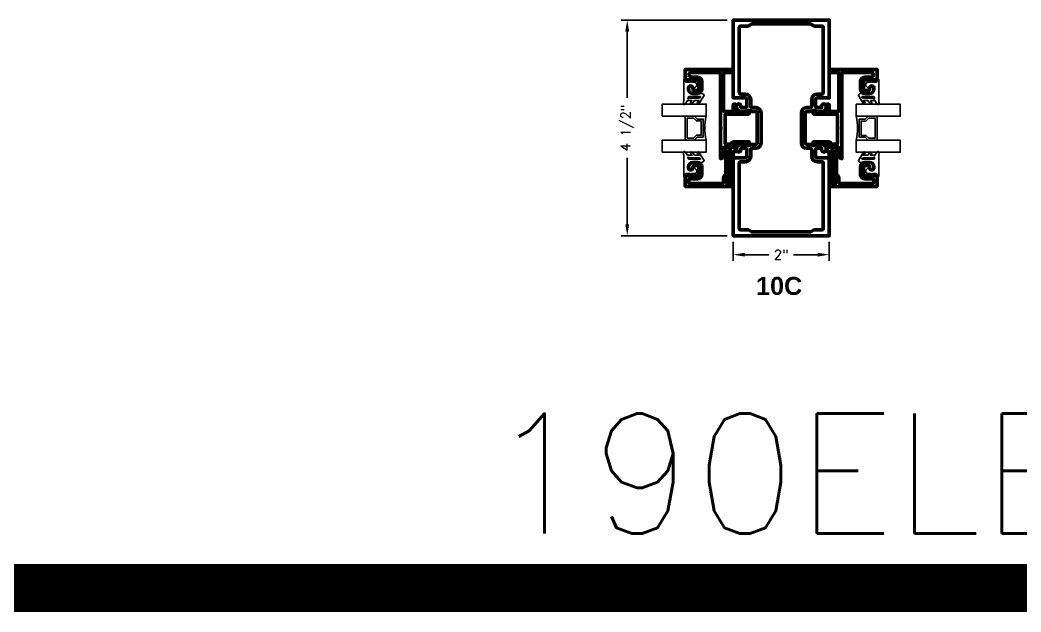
# Model space of a CAD drawing. Extents: x 0 to 139, y -24 to 89.
# Drawn here: x 43.07 to 48.29, y -9.9 to -6.82 of the extents above; entities that cross this region are included whole.
import ezdxf

# ---------------------------------------------------------------- set-up
doc = ezdxf.new("R2010")
doc.units = 0
doc.header["$MEASUREMENT"] = 0
doc.layers.get('Defpoints').update_dxf_attribs({"linetype": 'CONTINUOUS'})
for name, color, linetype in [('R-Anno-Dims', 3, 'CONTINUOUS'), ('R-Anno-Text', 6, 'CONTINUOUS'), ('R-Det1', 4, 'CONTINUOUS'), ('R-Det2', 2, 'CONTINUOUS'), ('R-Otln', 1, 'CONTINUOUS'), ('R-Pat1', 5, 'CONTINUOUS'), ('TITLE', 7, 'CONTINUOUS')]:
    doc.layers.add(name, color=color, linetype=linetype)
doc.styles.get("Standard").update_dxf_attribs({"font": 'simplex'})
doc.styles.add('style1', font='arialbd.ttf')
doc.dimstyles.new('1-4size', dxfattribs={"dimtxt": 0.05, "dimasz": 0.06, "dimexe": 0.03125, "dimexo": 0.03125, "dimgap": 0.03125, "dimtad": 0, "dimdec": 5, "dimlfac": 4, "dimzin": 4, "dimdsep": 46, "dimlunit": 5, "dimtxsty": 'Standard', "dimcen": 0, "dimclrd": 256, "dimclre": 256, "dimclrt": 256, "dimadec": 0, "dimazin": 1, "dimtfac": 1, "dimtdec": 5, "dimtofl": 0, "dimtmove": 0, "dimatfit": 3, "dimfxl": 1, "dimfrac": 2, "dimtolj": 1, "dimtzin": 4, "dimarcsym": 0})

# ---------------------------------------------------------------- blocks, each defined once
blk = doc.blocks.new('*D118')
at = {"layer": 'Defpoints', "color": 0}
for p in [(46.7917, -7.9433), (47.2917, -7.9433), (47.2917, -8.0417)]:
    blk.add_point(p, dxfattribs=at)
at = {"layer": 'R-Anno-Dims', "lineweight": -2}
for p, q in [((46.7917, -7.9746), (46.7917, -8.073)), ((47.2917, -7.9746), (47.2917, -8.073)), ((46.8517, -8.0417), (46.9771, -8.0417)), ((47.2317, -8.0417), (47.1063, -8.0417))]:
    blk.add_line(p, q, dxfattribs=at)
at = {"layer": 'R-Anno-Dims'}
for points in [[(46.8517, -8.0317), (46.8517, -8.0517), (46.7917, -8.0417)], [(47.2317, -8.0317), (47.2317, -8.0517), (47.2917, -8.0417)]]:
    blk.add_solid(points, dxfattribs=at)
at = {"layer": 'R-Anno-Dims', "insert": (47.0417, -8.0417), "char_height": 0.05, "attachment_point": 5}
blk.add_mtext('\\A1;2"', dxfattribs=at)
blk = doc.blocks.new('*D106')
at = {"layer": 'Defpoints', "color": 0}
for p in [(46.2391, -6.8183), (46.7917, -6.8183), (46.7917, -7.9433)]:
    blk.add_point(p, dxfattribs=at)
at = {"layer": 'R-Anno-Dims', "lineweight": -2}
for p, q in [((46.7604, -6.8183), (46.2078, -6.8183)), ((46.2391, -6.8783), (46.2391, -7.2246)), ((46.2391, -7.8833), (46.2391, -7.5371)), ((46.7604, -7.9433), (46.2078, -7.9433))]:
    blk.add_line(p, q, dxfattribs=at)
at = {"layer": 'R-Anno-Dims'}
for points in [[(46.2291, -6.8783), (46.2491, -6.8783), (46.2391, -6.8183)], [(46.2291, -7.8833), (46.2491, -7.8833), (46.2391, -7.9433)]]:
    blk.add_solid(points, dxfattribs=at)
at = {"layer": 'R-Anno-Dims', "insert": (46.2391, -7.3808), "char_height": 0.05, "attachment_point": 5, "rotation": 90}
blk.add_mtext('\\A1;4 1/2"', dxfattribs=at)
blk = doc.blocks.new('P2728 compress')
at = {"layer": 'R-Det2'}
blk.add_lwpolyline([(176.266, 42.927), (176.372, 42.753, -0.301952), (176.324, 42.713), (176.124, 42.713, 0.414214), (176.044, 42.633), (176.044, 42.594, 0.388879), (176.081, 42.554), (176.097, 42.553, 0.440011), (176.14, 42.593), (176.14, 42.607, -0.668179), (176.157, 42.614), (176.206, 42.566, -0.668179), (176.17, 42.48), (176.111, 42.48), (176.083, 42.441, -0.836323), (176.069, 42.447), (176.078, 42.48), (175.994, 42.48, 0.414214), (175.988, 42.474), (175.988, 42.424, -0.414214), (175.982, 42.418), (175.954, 42.418, -0.414214), (175.948, 42.424), (175.948, 42.862, 0.083245), (175.94, 42.911), (175.94, 42.911)], format="xyb", dxfattribs=at)
for points in [[(175.978, 42.937), (176.028, 42.864), (176.119, 42.864), (176.088, 42.905)], [(176.117, 42.931), (176.175, 42.864), (176.267, 42.864), (176.235, 42.902)]]:
    blk.add_lwpolyline(points, dxfattribs=at)
at = {"layer": 'R-Det2', "lineweight": 25}
blk.add_lwpolyline([(176.039, 42.79, 0.372312), (176.054, 42.778), (176.284, 42.778, 0.668179), (176.295, 42.803), (176.252, 42.812), (176.078, 42.811), (176.034, 42.824)], format="xyb", close=True, dxfattribs=at)
at = {"layer": 'R-Det2', "ltscale": 0.1}
for centre, radius, start, end in [((175.962, 42.92), 0.0237, 22.2345, 202.2345), ((176.117, 42.901), 0.0297, 90, 171.5397), ((176.251, 42.914), 0.0199, 40.2978, 220.2978)]:
    blk.add_arc(centre, radius, start, end, dxfattribs=at)

msp = doc.modelspace()

# ---------------------------------------------------------------- linework, layer by layer
at = {"layer": 'R-Det1', "lineweight": 50}
for points in [[(46.7916939, -7.4692813), (46.7916939, -7.4812815, 0.414213562), (46.7954439, -7.4850315), (46.8066939, -7.4850315), (46.8066939, -7.5045313), (46.7954439, -7.5045313, 0.414213562), (46.7916939, -7.5082813), (46.7916939, -7.6552815), (46.7677752, -7.6552815), (46.7646939, -7.6437816), (46.7761939, -7.6458091), (46.7761939, -7.4847814, 0.414213562), (46.7724439, -7.4810314), (46.7449439, -7.4810314, 0.414213562), (46.7411939, -7.4847814), (46.7411939, -7.5250315), (46.7411939, -7.5250315, -0.418945781), (46.7254439, -7.5405295), (46.7254439, -7.3832812), (46.7279439, -7.3807815), (46.7254439, -7.3782815), (46.7254439, -7.0955315, 0.414213562), (46.7216939, -7.0917815), (46.5726939, -7.0917815, 1), (46.5726939, -7.1155315), (46.6049439, -7.1155315, -0.414213562), (46.6281939, -7.1387815), (46.6281939, -7.1780315, -0.414213562), (46.6049439, -7.2012815), (46.5814439, -7.2012815, -0.414213562), (46.5581939, -7.1780315), (46.5581939, -7.1739062, -1), (46.5814439, -7.1739062), (46.5814439, -7.1780315, 0.414214027), (46.5891939, -7.1857815), (46.6049439, -7.1857815, 0.414213097), (46.6126939, -7.1780315), (46.6126939, -7.1387815, 0.414213562), (46.6049439, -7.1310315), (46.5416939, -7.1310315), (46.5416939, -7.0762815), (46.7916939, -7.0762815), (46.7916939, -7.0917815), (46.7446939, -7.0917815, 0.414213562), (46.7409439, -7.0955315), (46.7409439, -7.2922815, 0.414213562), (46.7446939, -7.2960315), (46.7879439, -7.2960315, 0.414213562), (46.7916939, -7.2922815), (46.7916939, -7.2607815, -0.414213562), (46.7954439, -7.2570315), (46.8029439, -7.2570315, -0.414213562), (46.8066939, -7.2607815), (46.8066939, -7.2922815, 0.414213562), (46.8104439, -7.2960315), (46.8631939, -7.2960315, -1), (46.8756939, -7.2960315), (46.8756939, -7.3047812, -0.414213562), (46.8719439, -7.3085312), (46.7524439, -7.3085312, 0.414213562), (46.7486939, -7.3122812), (46.7486939, -7.4617813, 0.414213562), (46.7524439, -7.4655313), (46.7806326, -7.4655313, -0.347534726), (46.7964439, -7.4530316), (46.8719439, -7.4530315, -0.414213562), (46.8756939, -7.4567815), (46.8756939, -7.4655313, -1), (46.8631939, -7.4655313), (46.7954439, -7.4655313, 0.414213562)], [(47.2916939, -7.4692813), (47.2916939, -7.4812815, -0.414213562), (47.2879439, -7.4850315), (47.2766939, -7.4850315), (47.2766939, -7.5045313), (47.2879439, -7.5045313, -0.414213562), (47.2916939, -7.5082813), (47.2916939, -7.6552815), (47.3156125, -7.6552815), (47.3186939, -7.6437816), (47.3071939, -7.6458091), (47.3071939, -7.4847814, -0.414213562), (47.3109439, -7.4810314), (47.3384439, -7.4810314, -0.414213562), (47.3421939, -7.4847814), (47.3421939, -7.5250315), (47.3421939, -7.5250315, 0.418945781), (47.3579439, -7.5405295), (47.3579439, -7.3832812), (47.3554439, -7.3807815), (47.3579439, -7.3782815), (47.3579439, -7.0955315, -0.414213562), (47.3616939, -7.0917815), (47.5106939, -7.0917815, -1), (47.5106939, -7.1155315), (47.4784439, -7.1155315, 0.414213562), (47.4551939, -7.1387815), (47.4551939, -7.1780315, 0.414213562), (47.4784439, -7.2012815), (47.5019439, -7.2012815, 0.414213562), (47.5251939, -7.1780315), (47.5251939, -7.1739062, 1), (47.5019439, -7.1739062), (47.5019439, -7.1780315, -0.414214027), (47.4941939, -7.1857815), (47.4784439, -7.1857815, -0.414213097), (47.4706939, -7.1780315), (47.4706939, -7.1387815, -0.414213562), (47.4784439, -7.1310315), (47.5416939, -7.1310315), (47.5416939, -7.0762815), (47.2916939, -7.0762815), (47.2916939, -7.0917815), (47.3386939, -7.0917815, -0.414213562), (47.3424439, -7.0955315), (47.3424439, -7.2922815, -0.414213562), (47.3386939, -7.2960315), (47.2954439, -7.2960315, -0.414213562), (47.2916939, -7.2922815), (47.2916939, -7.2607815, 0.414213562), (47.2879439, -7.2570315), (47.2804439, -7.2570315, 0.414213562), (47.2766939, -7.2607815), (47.2766939, -7.2922815, -0.414213562), (47.2729439, -7.2960315), (47.2201939, -7.2960315, 1), (47.2076939, -7.2960315), (47.2076939, -7.3047812, 0.414213562), (47.2114439, -7.3085312), (47.3309439, -7.3085312, -0.414213562), (47.3346939, -7.3122812), (47.3346939, -7.4617813, -0.414213562), (47.3309439, -7.4655313), (47.3027552, -7.4655313, 0.347534726), (47.2869439, -7.4530316), (47.2114439, -7.4530315, 0.414213562), (47.2076939, -7.4567815), (47.2076939, -7.4655313, 1), (47.2201939, -7.4655313), (47.2879439, -7.4655313, -0.414213562)], [(46.7916836, -7.6858076), (46.7916836, -7.6858076), (46.5416836, -7.6858076), (46.5416836, -7.6310576), (46.6049336, -7.6310576, 0.414213562), (46.6126836, -7.6233076), (46.6126836, -7.5840576, 0.414213562), (46.6049336, -7.5763076), (46.5891836, -7.5763076, 0.414213562), (46.5814336, -7.5840576), (46.5814336, -7.5881828, -0.999995699), (46.5581836, -7.5881828), (46.5581836, -7.5840577, -0.414210521), (46.5814336, -7.5608076), (46.6049336, -7.5608076, -0.414210521), (46.6281836, -7.5840577), (46.6281836, -7.6233076, -0.414210521), (46.6049336, -7.6465577), (46.5690585, -7.6465577, 1.000002843), (46.5690585, -7.6703075), (46.7339336, -7.6703075, 0.414208088), (46.7416836, -7.6625575), (46.7416836, -7.6424574, -0.339690287), (46.7531836, -7.6274827), (46.7531836, -7.5330981), (46.7477697, -7.5128931, -1.179378286), (46.7468085, -7.5030747, -0.716064469), (46.7614494, -7.5040593), (46.7686836, -7.5310577), (46.7686836, -7.632531, -0.262905895), (46.7761836, -7.6458076), (46.7615848, -7.6432332, 0.466307263), (46.7571836, -7.6469263), (46.7571836, -7.6665576, 0.414242319), (46.7609336, -7.6703075), (46.7761836, -7.6703075, -0.41421037), (46.7916836, -7.6858075, -0.335481)], [(47.2916939, -7.6858091), (47.2916939, -7.6858091), (47.5416939, -7.6858091), (47.5416939, -7.6310591), (47.4784439, -7.6310591, -0.414213562), (47.4706939, -7.6233091), (47.4706939, -7.5840592, -0.414213562), (47.4784439, -7.5763092), (47.4941939, -7.5763092, -0.414213562), (47.5019439, -7.5840592), (47.5019439, -7.5881844, 0.999995699), (47.5251939, -7.5881844), (47.5251939, -7.5840592, 0.414210521), (47.5019439, -7.5608091), (47.4784439, -7.5608091, 0.414210521), (47.4551939, -7.5840592), (47.4551939, -7.6233091, 0.414210521), (47.4784439, -7.6465592), (47.514319, -7.6465592, -1.000002843), (47.514319, -7.670309), (47.3494439, -7.670309, -0.414208088), (47.3416939, -7.662559), (47.3416939, -7.6424589, 0.339690287), (47.3301939, -7.6274843), (47.3301939, -7.5330996), (47.3356078, -7.5128946, 1.179378286), (47.3365689, -7.5030762, 0.716064469), (47.3219281, -7.5040608), (47.3146939, -7.5310592), (47.3146939, -7.6325325, 0.262905895), (47.3071939, -7.6458091), (47.3217927, -7.6432348, -0.466307263), (47.3261939, -7.6469278), (47.3261939, -7.6665592, -0.414242319), (47.3224439, -7.670309), (47.3071939, -7.670309, 0.41421037), (47.2916939, -7.6858091, 0.335481)]]:
    msp.add_lwpolyline(points, format="xyb", close=True, dxfattribs=at)
at = {"layer": 'R-Det2'}
for points in [[(46.4212584, -7.2567785), (46.4212583, -7.3192785), (46.6510585, -7.3192785), (46.6510585, -7.2567785), (46.4212583, -7.2567785), (46.6510585, -7.2567785), (46.6510585, -7.3192785), (46.5885585, -7.3192785), (46.6040585, -7.3347785), (46.6353085, -7.3347785), (46.6353085, -7.4287785), (46.6040585, -7.4287785), (46.5885585, -7.4442785), (46.5415585, -7.4442785), (46.5415585, -7.3192785), (46.5415585, -7.4442785), (46.4212583, -7.4442785), (46.4212583, -7.5067785), (46.6510585, -7.5067785), (46.6510585, -7.4442785), (46.5885585, -7.4442785), (46.6510585, -7.4442785, -0.123310184), (46.6510585, -7.3192785, 1.56900442)], [(47.6621189, -7.5076231), (47.662119, -7.4451231), (47.4323188, -7.4451231), (47.4323188, -7.5076231), (47.662119, -7.5076231), (47.4323188, -7.5076231), (47.4323188, -7.4451231), (47.4948188, -7.4451231), (47.4793188, -7.4296231), (47.4480688, -7.4296231), (47.4480688, -7.3356231), (47.4793188, -7.3356231), (47.4948188, -7.3201231), (47.5418188, -7.3201231), (47.5418188, -7.4451231), (47.5418188, -7.3201231), (47.662119, -7.3201231), (47.662119, -7.2576231), (47.4323188, -7.2576231), (47.4323188, -7.3201231), (47.4948188, -7.3201231), (47.4323188, -7.3201231, -0.123310184), (47.4323188, -7.4451231, 1.56900442)]]:
    msp.add_lwpolyline(points, format="xyb", dxfattribs=at)
for points in [[(46.5515585, -7.3292785), (46.5515585, -7.4342785), (46.5844164, -7.4342785), (46.5999164, -7.4187785), (46.6253085, -7.4187785), (46.6253085, -7.3447785), (46.5999164, -7.3447785), (46.5844164, -7.3292785), (46.5515585, -7.3292785)], [(47.5318188, -7.4351231), (47.5318188, -7.3301231), (47.498961, -7.3301231), (47.483461, -7.3456231), (47.4580688, -7.3456231), (47.4580688, -7.4196231), (47.483461, -7.4196231), (47.498961, -7.4351231), (47.5318188, -7.4351231)]]:
    msp.add_lwpolyline(points, dxfattribs=at)
at = {"layer": 'R-Otln', "lineweight": 50}
for points in [[(46.8549439, -7.5370985, 0.414213562), (46.8626939, -7.5293485), (46.8626939, -7.4945985, 0.414213562), (46.8549439, -7.4868485), (46.8314439, -7.4868485), (46.8314439, -7.4943485, -0.414213562), (46.8199439, -7.5058485), (46.8196939, -7.5058485, -0.414213562), (46.8081939, -7.4943485), (46.8081939, -7.4900985, -0.414213562), (46.8314439, -7.4668485), (46.8514439, -7.4668485, -0.145063949), (46.8684711, -7.4718948, 0.296364458), (46.8769166, -7.4718948, -0.145063949), (46.8939439, -7.4668485), (46.9089439, -7.4668485, 0.414213562), (46.9166939, -7.4590985), (46.9166939, -7.3025985, 0.414213562), (46.9089439, -7.2948485), (46.8939439, -7.2948485, -0.145063949), (46.8769166, -7.2898022, 0.296364458), (46.8684711, -7.2898022, -0.145063949), (46.8514439, -7.2948485), (46.8314439, -7.2948485, -0.414213562), (46.8081939, -7.2715985), (46.8081939, -7.2673485, -0.414213562), (46.8196939, -7.2558485), (46.8199439, -7.2558485, -0.414213562), (46.8314439, -7.2673485), (46.8314439, -7.2748485), (46.8549439, -7.2748485, 0.414213562), (46.8626939, -7.2670985), (46.8626939, -7.2323485, 0.414213562), (46.8549439, -7.2245985), (46.7916939, -7.2245985), (46.7916939, -6.8183485), (47.2916939, -6.8183485), (47.2916939, -7.2245985), (47.2284439, -7.2245985, 0.414213562), (47.2206939, -7.2323485), (47.2206939, -7.2670985, 0.414213562), (47.2284439, -7.2748485), (47.2519439, -7.2748485), (47.2519439, -7.2673485, -0.414213562), (47.2634439, -7.2558485), (47.2636939, -7.2558485, -0.414213562), (47.2751939, -7.2673485), (47.2751939, -7.2715985, -0.414213562), (47.2519439, -7.2948485), (47.2319439, -7.2948485, -0.145063949), (47.2149166, -7.2898022, 0.296364458), (47.2064711, -7.2898022, -0.145063949), (47.1894439, -7.2948485), (47.1744439, -7.2948485, 0.414213562), (47.1666939, -7.3025985), (47.1666939, -7.4590985, 0.414213562), (47.1744439, -7.4668485), (47.1894439, -7.4668485, -0.145063949), (47.2064711, -7.4718948, 0.296364458), (47.2149166, -7.4718948, -0.145063949), (47.2319439, -7.4668485), (47.2519439, -7.4668485, -0.414213562), (47.2751939, -7.4900985), (47.2751939, -7.4943485, -0.414213562), (47.2636939, -7.5058485), (47.2634439, -7.5058485, -0.414213562), (47.2519439, -7.4943485), (47.2519439, -7.4868485), (47.2284439, -7.4868485, 0.414213562), (47.2206939, -7.4945985), (47.2206939, -7.5293485, 0.414213562), (47.2284439, -7.5370985), (47.2916939, -7.5370985), (47.2916939, -7.9433485), (46.7916939, -7.9433485), (46.7916939, -7.5370985)], [(46.8229439, -7.1968485), (46.8229439, -6.8573485, -0.414213562), (46.8306939, -6.8495985), (46.8699439, -6.8495985), (46.8894295, -6.8383485), (47.1939583, -6.8383485), (47.2134439, -6.8495985), (47.2526939, -6.8495985, -0.414213562), (47.2604439, -6.8573485), (47.2604439, -7.1968485, -0.414213562), (47.2526939, -7.2045985), (47.2284439, -7.2045985, 0.414213562), (47.2006939, -7.2323485), (47.2006939, -7.2670985, -0.414213562), (47.1929439, -7.2748485), (47.1744439, -7.2748485, 0.414213562), (47.1466939, -7.3025985), (47.1466939, -7.4590985, 0.414213562), (47.1744439, -7.4868485), (47.1929439, -7.4868485, -0.414213562), (47.2006939, -7.4945985), (47.2006939, -7.5293485, 0.414213562), (47.2284439, -7.5570985), (47.2526939, -7.5570985, -0.414213562), (47.2604439, -7.5648485), (47.2604439, -7.9043485, -0.414213562), (47.2526939, -7.9120985), (47.2134439, -7.9120985), (47.1939583, -7.9233485), (46.8894295, -7.9233485), (46.8699439, -7.9120985), (46.8306939, -7.9120985, -0.414213562), (46.8229439, -7.9043485), (46.8229439, -7.5648485, -0.414213562), (46.8306939, -7.5570985), (46.8549439, -7.5570985, 0.414213562), (46.8826939, -7.5293485), (46.8826939, -7.4945985, -0.414213562), (46.8904439, -7.4868485), (46.9089439, -7.4868485, 0.414213562), (46.9366939, -7.4590985), (46.9366939, -7.3025985, 0.414213562), (46.9089439, -7.2748485), (46.8904439, -7.2748485, -0.414213562), (46.8826939, -7.2670985), (46.8826939, -7.2323485, 0.414213562), (46.8549439, -7.2045985), (46.8306939, -7.2045985, -0.414213562)]]:
    msp.add_lwpolyline(points, format="xyb", close=True, dxfattribs=at)
at = {"layer": 'TITLE', "const_width": 0.25}
msp.add_lwpolyline([(0.25, -9.779273), (138.9080005, -9.779273)], dxfattribs=at)

# ---------------------------------------------------------------- block references
at = {"layer": 'R-Pat1', "yscale": 0.25, "zscale": 0.25, "rotation": 180}
for p, xscale in [((2.546581, 3.4772195), -0.25), ((91.5367494, 3.4772195), 0.25)]:
    msp.add_blockref('P2728 compress', p, dxfattribs=dict(at, xscale=xscale))
at = {"layer": 'R-Pat1', "yscale": 0.25, "zscale": 0.25}
for p, xscale in [((2.546581, -18.2389755), 0.25), ((91.5367494, -18.2389755), -0.25)]:
    msp.add_blockref('P2728 compress', p, dxfattribs=dict(at, xscale=xscale))

# ---------------------------------------------------------------- texts
at = {"layer": 'R-Anno-Text', "insert": (47.1510557, -8.1575974, 1.5526731), "char_height": 0.09375, "width": 1.787222288, "attachment_point": 3, "style": 'style1'}
msp.add_mtext('10C', dxfattribs=at)
at = {"layer": 'TITLE'}
msp.add_text('190ELEV1', height=0.625, dxfattribs=at).set_placement((45.5135155, -9.4952294))

# ---------------------------------------------------------------- dimensions: what is measured, and where the dimension line sits
at = {"layer": 'R-Anno-Dims'}
dim = msp.add_linear_dim(base=(46.2390724, -6.8183485), p1=(46.7916939, -7.9433485), p2=(46.7916939, -6.8183485), angle=90, dimstyle='1-4size', override={"dimpost": '"'}, dxfattribs=at)
dim.commit()
dim.dimension.update_dxf_attribs({"geometry": '*D106', "text_midpoint": (46.2390724, -7.3808485)})
dim = msp.add_linear_dim(base=(47.2916939, -8.0417012), p1=(46.7916939, -7.9433485), p2=(47.2916939, -7.9433485), dimstyle='1-4size', override={"dimpost": '"'}, dxfattribs=at)
dim.commit()
dim.dimension.update_dxf_attribs({"geometry": '*D118', "text_midpoint": (47.0416939, -8.0417012)})

doc.saveas('drawing.dxf')
